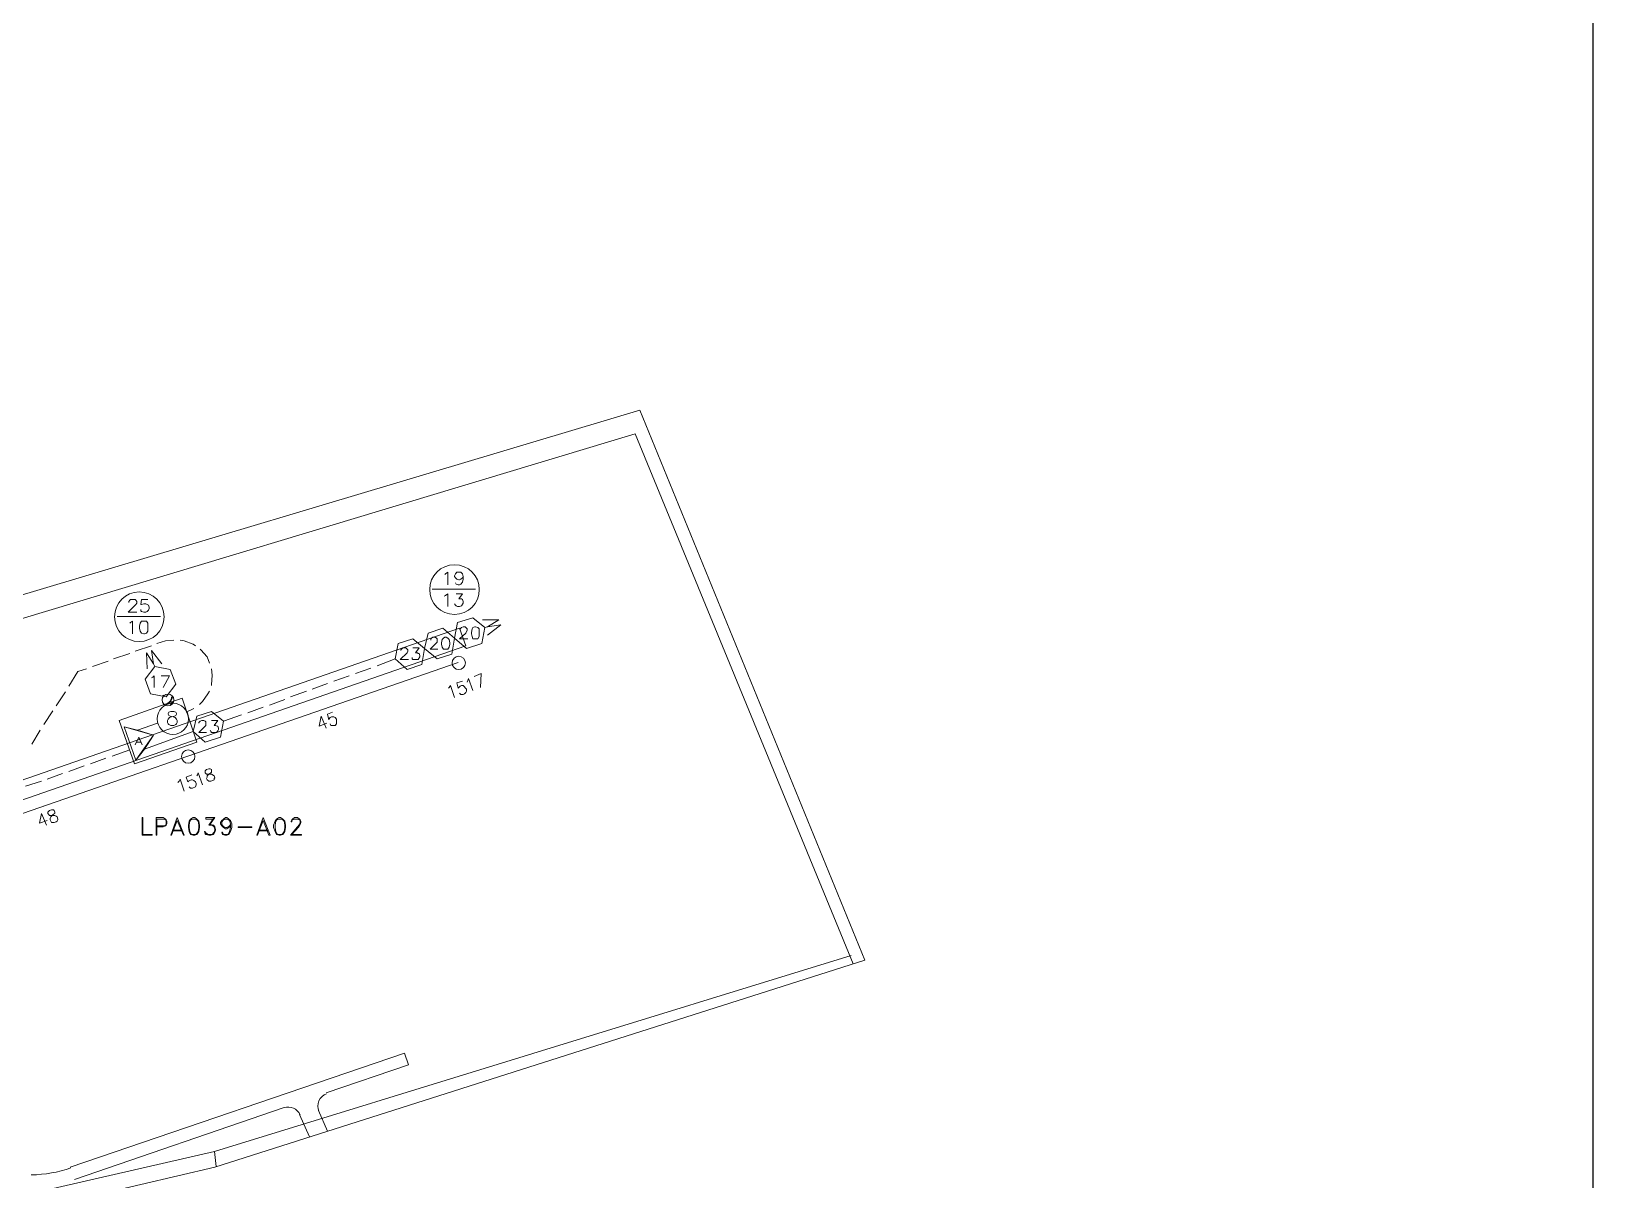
# Model space of a CAD drawing. Header units: millimetres. Extents: x 3.6 to 37.8, y 0.6 to 28.7.
# Drawn here: x 28.45 to 37.77, y 7.46 to 14.31 of the extents above; entities that cross this region are included whole.
import ezdxf

# ---------------------------------------------------------------- set-up
doc = ezdxf.new("R2010")
doc.units = ezdxf.units.MM
for name, color, linetype, true_color in [('PDF_Batangas$Geomap$Actives-Amplifier', 92, 'Continuous', 0x00b800), ('PDF_Batangas$Geomap$Cable-565', 23, 'Continuous', 0xdd8a6e), ('PDF_Batangas$Geomap$ROAD', 8, 'Continuous', 0x808080), ('PDF_Batangas$Geomap$Symbols-EndOfLine', 15, 'Continuous', 0x954a4a)]:
    doc.layers.add(name, color=color, linetype=linetype, true_color=true_color)
for name, color, linetype in [('PDF_Batangas$Geomap$BOUNDARY-NODE', 3, 'Continuous'), ('PDF_Batangas$Geomap$Passives-Highleg', 7, 'Continuous'), ('PDF_Batangas$Geomap$Passives-TapOffs', 7, 'Continuous'), ('PDF_Batangas$Geomap$POLE', 7, 'Continuous'), ('PDF_Batangas$Geomap$STRAND', 7, 'Continuous'), ('PDF_Batangas$Geomap$Symbols-Terminator', 7, 'Continuous'), ('PDF_FRAME-TB', 7, 'Continuous')]:
    doc.layers.add(name, color=color, linetype=linetype)

msp = doc.modelspace()

# ---------------------------------------------------------------- linework, layer by layer
at = {"layer": 'PDF_Batangas$Geomap$Actives-Amplifier', "lineweight": 13}
for points in [[(28.9707, 10.1978), (29.3459, 10.3312), (29.4335, 10.0685), (29.0624, 9.9393)], [(29.0791, 10.1394), (29.2, 10.1811), (29.0791, 10.1394), (29.175, 10.1102), (29.1208, 10.0268), (29.0707, 9.9601), (28.9999, 10.1603)], [(29.2792, 10.252), (29.2959, 10.252), (29.3084, 10.2478), (29.3126, 10.2395), (29.3126, 10.2353), (29.3084, 10.227), (29.3001, 10.2228), (29.2834, 10.2186), (29.2709, 10.2145), (29.2625, 10.2061), (29.2584, 10.1978), (29.2584, 10.1853), (29.2625, 10.1769), (29.2667, 10.1728), (29.2792, 10.1686), (29.2959, 10.1686), (29.3084, 10.1728), (29.3126, 10.1769), (29.3168, 10.1853), (29.3168, 10.1978), (29.3126, 10.2061), (29.3042, 10.2145), (29.2917, 10.2186), (29.2751, 10.2228), (29.2667, 10.227), (29.2625, 10.2353), (29.2625, 10.2395), (29.2667, 10.2478)], [(28.9999, 10.1603), (29.175, 10.1102), (29.0707, 9.9601)], [(29.1208, 10.0268), (29.4127, 10.1311)], [(29.1083, 9.6182), (29.1124, 9.6182), (29.1124, 9.5181), (29.1666, 9.5181), (29.1666, 9.5139), (29.1083, 9.5139)], [(29.3168, 9.6182), (29.3585, 9.5139), (29.3543, 9.5139), (29.3168, 9.6015), (29.2834, 9.5139), (29.2792, 9.5139)], [(29.4127, 9.6182), (29.421, 9.6182), (29.4335, 9.6098), (29.446, 9.5973), (29.4502, 9.5723), (29.4502, 9.5598), (29.446, 9.5348), (29.4335, 9.5181), (29.421, 9.5139), (29.4127, 9.5139), (29.396, 9.5181), (29.3876, 9.5348), (29.3835, 9.5598), (29.3835, 9.5723), (29.3876, 9.5973), (29.396, 9.6098)], [(29.8296, 9.6182), (29.8713, 9.5139), (29.863, 9.5139), (29.8296, 9.6015), (29.7963, 9.5139), (29.7921, 9.5139)], [(29.9256, 9.6182), (29.9339, 9.6182), (29.9464, 9.6098), (29.9589, 9.5973), (29.9631, 9.5723), (29.9631, 9.5598), (29.9589, 9.5348), (29.9464, 9.5181), (29.9339, 9.5139), (29.9256, 9.5139), (29.9089, 9.5181), (29.9005, 9.5348), (29.8922, 9.5598), (29.8922, 9.5723), (29.9005, 9.5973), (29.9089, 9.6098)], [(29.6795, 9.5598), (29.6795, 9.564), (29.7629, 9.564), (29.7629, 9.5598)]]:
    msp.add_lwpolyline(points, close=True, dxfattribs=at)
for points in [[(29.0666, 10.0518), (29.0874, 10.0977), (29.1083, 10.0518)], [(29.0999, 10.0685), (29.0749, 10.0685)], [(29.1958, 9.5681), (29.2334, 9.5681), (29.2459, 9.5723), (29.25, 9.5807), (29.25, 9.5973), (29.2459, 9.6057), (29.2334, 9.6098), (29.1958, 9.6098), (29.1958, 9.5139), (29.1917, 9.5139), (29.1917, 9.6182), (29.2334, 9.6182), (29.2459, 9.6098), (29.25, 9.6057), (29.2542, 9.5973), (29.2542, 9.5807), (29.25, 9.5723), (29.2459, 9.5681), (29.2334, 9.564), (29.1958, 9.564)], [(29.4002, 9.5181), (29.3918, 9.5348), (29.3876, 9.5598), (29.3876, 9.5723), (29.3918, 9.5973), (29.4002, 9.6098)], [(29.396, 9.6057), (29.4127, 9.6098), (29.421, 9.6098), (29.4335, 9.6057)], [(29.4293, 9.6098), (29.4419, 9.5973), (29.446, 9.5723), (29.446, 9.5598), (29.4419, 9.5348), (29.4293, 9.5181)], [(29.5378, 9.6098), (29.4877, 9.6098), (29.4877, 9.6182), (29.5419, 9.6182), (29.5086, 9.5723)], [(29.5419, 9.5515), (29.5336, 9.5681), (29.5169, 9.5723), (29.5044, 9.5723), (29.5378, 9.6182)], [(29.6337, 9.5681), (29.6253, 9.5598), (29.6128, 9.5515), (29.6045, 9.5515), (29.592, 9.5598), (29.5836, 9.5681), (29.5753, 9.5807), (29.5753, 9.589), (29.5836, 9.6015), (29.592, 9.6098), (29.6045, 9.6182), (29.6128, 9.6182), (29.6253, 9.6098), (29.6337, 9.6015), (29.642, 9.5807), (29.642, 9.5598), (29.6337, 9.5348), (29.6253, 9.5181), (29.6128, 9.5139), (29.6003, 9.5139), (29.5878, 9.5181), (29.5836, 9.5306), (29.5878, 9.5306), (29.592, 9.5181)], [(29.6003, 9.5598), (29.5878, 9.5681), (29.5836, 9.5807), (29.5836, 9.589), (29.5878, 9.6015), (29.6003, 9.6098)], [(29.5836, 9.5932), (29.592, 9.6057), (29.6045, 9.6098), (29.6128, 9.6098), (29.6253, 9.6057), (29.6337, 9.5932)], [(29.617, 9.6098), (29.6295, 9.6015), (29.6337, 9.5807)], [(29.913, 9.5181), (29.9047, 9.5348), (29.9005, 9.5598), (29.9005, 9.5723), (29.9047, 9.5973), (29.913, 9.6098)], [(29.9089, 9.6057), (29.9256, 9.6098), (29.9339, 9.6098), (29.9464, 9.6057)], [(29.9422, 9.6098), (29.9547, 9.5973), (29.9589, 9.5723), (29.9589, 9.5598), (29.9547, 9.5348), (29.9422, 9.5181)], [(29.9964, 9.5181), (30.059, 9.5181), (30.059, 9.5139), (29.9923, 9.5139), (30.034, 9.564), (30.0465, 9.5765), (30.0506, 9.589), (30.0506, 9.5973), (30.0465, 9.6057), (30.034, 9.6098), (30.0173, 9.6098), (30.0048, 9.6057), (30.0006, 9.5973), (30.0006, 9.5932), (29.9964, 9.5932), (29.9964, 9.5973), (30.0006, 9.6057), (30.0048, 9.6098), (30.0173, 9.6182), (30.034, 9.6182), (30.0465, 9.6098), (30.0506, 9.6057), (30.0548, 9.5973), (30.0548, 9.589), (30.0506, 9.5765), (30.0423, 9.564), (29.9964, 9.5139)], [(29.3459, 9.539), (29.2876, 9.539)], [(29.3418, 9.5431), (29.2959, 9.5431)], [(29.4335, 9.5223), (29.421, 9.5181), (29.4127, 9.5181), (29.396, 9.5223)], [(29.5086, 9.5765), (29.5169, 9.5765), (29.5336, 9.5723), (29.5419, 9.564), (29.5461, 9.5473), (29.5461, 9.5431), (29.5419, 9.5306), (29.5336, 9.5181), (29.5169, 9.5139), (29.5044, 9.5139), (29.4877, 9.5181), (29.4836, 9.5223), (29.4794, 9.5348), (29.4836, 9.5348), (29.4877, 9.5223), (29.5044, 9.5181), (29.5169, 9.5181), (29.5336, 9.5223), (29.5419, 9.539)], [(29.4836, 9.5306), (29.5002, 9.5181)], [(29.5252, 9.5723), (29.5378, 9.564), (29.5419, 9.5473), (29.5419, 9.5431), (29.5378, 9.5306), (29.5252, 9.5181)], [(29.6337, 9.5765), (29.6253, 9.564), (29.6128, 9.5598), (29.6045, 9.5598), (29.592, 9.564), (29.5836, 9.5765)], [(29.6253, 9.5223), (29.6128, 9.5181), (29.6003, 9.5181), (29.5878, 9.5223)], [(29.6212, 9.5181), (29.6295, 9.5348), (29.6337, 9.5598), (29.6337, 9.5807), (29.6295, 9.5681), (29.617, 9.5598)], [(29.8588, 9.539), (29.8005, 9.539)], [(29.8547, 9.5431), (29.8046, 9.5431)], [(29.9464, 9.5223), (29.9339, 9.5181), (29.9256, 9.5181), (29.9089, 9.5223)]]:
    msp.add_lwpolyline(points, dxfattribs=at)
msp.add_circle((29.2908, 10.2075), 0.0938, dxfattribs=at)
at = {"layer": 'PDF_Batangas$Geomap$BOUNDARY-NODE', "lineweight": 0}
for points in [[(33.3498, 8.7465), (32.0501, 11.9074), (27.6384, 10.5793), (25.7599, 14.1987), (25.8147, 14.2787)], [(29.549, 7.5355), (29.5398, 7.625), (33.3386, 8.7946)], [(14.6911, 2.5712), (14.7015, 2.6608), (14.8641, 2.8485), (20.7207, 3.5657), (22.8306, 6.0884), (29.5398, 7.625)]]:
    msp.add_lwpolyline(points, dxfattribs=at)
at = {"layer": 'PDF_Batangas$Geomap$Cable-565', "lineweight": 13}
for points in [[(29.0666, 10.6106), (29.1625, 10.644)], [(29.1958, 10.6565), (29.2459, 10.6732), (29.2959, 10.6773)], [(29.3334, 10.6773), (29.3585, 10.6732), (29.4127, 10.6523), (29.4252, 10.644)], [(28.8122, 10.5189), (28.9039, 10.5522)], [(28.9373, 10.5647), (29.0332, 10.5981)], [(29.4544, 10.6231), (29.4585, 10.6189), (29.4961, 10.5772), (29.5086, 10.5397)], [(30.6177, 10.5647), (30.5093, 10.523)], [(28.6704, 10.4021), (28.7246, 10.4897), (28.7747, 10.5064)], [(29.5211, 10.4063), (29.5211, 10.4105), (29.5252, 10.4688), (29.5211, 10.5064)], [(30.3425, 10.4647), (30.2508, 10.4313)], [(30.4718, 10.5105), (30.3801, 10.4772)], [(28.5954, 10.2854), (28.6496, 10.3688)], [(29.5086, 10.3729), (29.5002, 10.3562), (29.4669, 10.3104), (29.4502, 10.2937)], [(30.0882, 10.3729), (29.9923, 10.3396)], [(30.2133, 10.4188), (30.1215, 10.3854)], [(28.5203, 10.1728), (28.5745, 10.2562)], [(29.4168, 10.2687), (29.371, 10.2478)], [(29.8296, 10.277), (29.7379, 10.2437)], [(29.9589, 10.3229), (29.8672, 10.2895)], [(29.7004, 10.2312), (29.592, 10.1936)], [(28.4494, 10.056), (28.4995, 10.1394)], [(29.0332, 10.0227), (28.929, 9.9851)], [(28.7622, 9.9268), (28.6704, 9.8934)], [(28.8914, 9.9726), (28.7997, 9.9393)], [(28.5078, 9.835), (28.4119, 9.8058)], [(28.6329, 9.8809), (28.5412, 9.8475)]]:
    msp.add_lwpolyline(points, dxfattribs=at)
at = {"layer": 'PDF_Batangas$Geomap$Passives-Highleg', "lineweight": 9}
for points in [[(29.2292, 10.3437), (29.2375, 10.3479), (29.2334, 10.3437), (29.2334, 10.3479)], [(29.2834, 10.2979), (29.2792, 10.2979)]]:
    msp.add_lwpolyline(points, dxfattribs=at)
for points in [[(29.2751, 10.2895), (29.2876, 10.3062)], [(29.2792, 10.2937), (29.2834, 10.302)], [(29.2792, 10.2937), (29.2834, 10.2979)]]:
    msp.add_lwpolyline(points, close=True, dxfattribs=at)
msp.add_circle((29.2616, 10.3201), 0.0354, dxfattribs=at)
for centre in [(29.2354, 10.3417), (29.2396, 10.3417)]:
    msp.add_arc(centre, 0.048, 267.51045, 357.51045, dxfattribs=at)
at = {"layer": 'PDF_Batangas$Geomap$Passives-TapOffs', "lineweight": 9}
for points in [[(30.8679, 10.5647), (30.7929, 10.6273), (30.8137, 10.719), (30.9013, 10.7482), (30.9722, 10.6898), (30.9555, 10.5939)], [(31.0431, 10.6273), (30.9722, 10.6898), (30.9889, 10.7816), (31.0806, 10.8108), (31.1515, 10.7524), (31.1348, 10.6565)], [(31.0931, 10.7566), (31.0973, 10.7566), (31.1098, 10.7524), (31.1181, 10.744), (31.1181, 10.6982), (31.1098, 10.6857), (31.0806, 10.6857), (31.0764, 10.6982), (31.0723, 10.7149), (31.0723, 10.7232), (31.0764, 10.744), (31.0806, 10.7524)], [(30.6886, 10.5022), (30.6177, 10.5647), (30.6344, 10.6565), (30.722, 10.6857), (30.7929, 10.6273), (30.7762, 10.5314)], [(30.9138, 10.694), (30.9221, 10.694), (30.9305, 10.6898), (30.9388, 10.6815), (30.943, 10.6606), (30.943, 10.6523), (30.9388, 10.6356), (30.9305, 10.6231), (30.9055, 10.6231), (30.8971, 10.6356), (30.893, 10.6523), (30.893, 10.6606), (30.8971, 10.6815), (30.9055, 10.6898)], [(29.1249, 10.4438), (29.1833, 10.5189), (29.2751, 10.5022), (29.3084, 10.4146), (29.25, 10.3396), (29.1583, 10.3562)], [(29.4836, 10.0685), (29.4127, 10.1311), (29.4335, 10.2228), (29.5211, 10.252), (29.592, 10.1936), (29.5753, 10.0977)]]:
    msp.add_lwpolyline(points, close=True, dxfattribs=at)
for points in [[(31.0055, 10.7399), (31.0055, 10.744), (31.0139, 10.7524), (31.0222, 10.7566), (31.0347, 10.7566), (31.0472, 10.744), (31.0472, 10.7357), (31.0389, 10.719), (31.0014, 10.6857), (31.0514, 10.6857)], [(30.6511, 10.6148), (30.6511, 10.6189), (30.6636, 10.6315), (30.6803, 10.6315), (30.6928, 10.6189), (30.6928, 10.6106), (30.6886, 10.6023), (30.6469, 10.5606), (30.697, 10.5606)], [(30.722, 10.6315), (30.7595, 10.6315), (30.7387, 10.6023), (30.7512, 10.6023), (30.7553, 10.5981), (30.7595, 10.5981), (30.7637, 10.5856), (30.7637, 10.5772), (30.7553, 10.5606), (30.722, 10.5606), (30.7178, 10.5647), (30.7178, 10.5731)], [(30.8304, 10.6773), (30.8304, 10.6857), (30.8346, 10.6898), (30.8429, 10.694), (30.8554, 10.694), (30.8638, 10.6898), (30.8679, 10.6857), (30.8679, 10.6648), (30.8262, 10.6231), (30.8721, 10.6231)], [(29.1625, 10.4522), (29.1708, 10.4563), (29.1792, 10.4647), (29.1792, 10.3938)], [(29.2209, 10.4647), (29.2709, 10.4647), (29.2334, 10.3938)], [(29.446, 10.1811), (29.446, 10.1853), (29.4544, 10.1936), (29.4627, 10.1978), (29.4752, 10.1978), (29.4836, 10.1936), (29.4877, 10.1895), (29.4877, 10.1686), (29.446, 10.1269), (29.4919, 10.1269)], [(29.5211, 10.1978), (29.5586, 10.1978), (29.5378, 10.1686), (29.5461, 10.1686), (29.5544, 10.1644), (29.5586, 10.1644), (29.5628, 10.1519), (29.5628, 10.1436), (29.5586, 10.1352), (29.5503, 10.1269), (29.5211, 10.1269), (29.5169, 10.1311), (29.5127, 10.1394)]]:
    msp.add_lwpolyline(points, dxfattribs=at)
at = {"layer": 'PDF_Batangas$Geomap$POLE', "lineweight": 0}
for points in [[(31.0472, 10.4271), (31.0514, 10.4355), (31.0556, 10.448), (31.0806, 10.3771)], [(31.0889, 10.4605), (31.1306, 10.4772), (31.1265, 10.3938)], [(30.9347, 10.3896), (30.9388, 10.3938), (30.9472, 10.4063), (30.9722, 10.3354)], [(31.0014, 10.3604), (31.0097, 10.3521), (31.0222, 10.3521), (31.0306, 10.3562), (31.0389, 10.3646), (31.0431, 10.3729), (31.0431, 10.3854), (31.0222, 10.4063), (31.0139, 10.4063), (31.0055, 10.4021), (30.993, 10.3896), (30.9847, 10.423), (31.018, 10.4313)], [(29.4335, 9.8684), (29.4377, 9.8725), (29.4419, 9.8851), (29.4669, 9.8142)], [(29.3209, 9.8267), (29.3293, 9.835), (29.3334, 9.8475), (29.3585, 9.7766)], [(29.3876, 9.8017), (29.396, 9.7933), (29.4085, 9.7933), (29.4252, 9.8017), (29.4293, 9.8142), (29.4293, 9.8225), (29.4252, 9.8308), (29.4168, 9.8392), (29.4085, 9.8434), (29.4002, 9.8434), (29.3835, 9.835), (29.3793, 9.8308), (29.371, 9.86), (29.4043, 9.8725)]]:
    msp.add_lwpolyline(points, dxfattribs=at)
msp.add_lwpolyline([(29.4919, 9.9059), (29.5044, 9.9101), (29.5127, 9.9101), (29.5211, 9.9059), (29.5211, 9.8892), (29.5169, 9.8851), (29.5044, 9.8767), (29.4961, 9.8684), (29.4961, 9.86), (29.4919, 9.8517), (29.4961, 9.8434), (29.5044, 9.835), (29.5169, 9.835), (29.5294, 9.8392), (29.5378, 9.8434), (29.5378, 9.8517), (29.5419, 9.8559), (29.5378, 9.8684), (29.5211, 9.8767), (29.4919, 9.8767), (29.4836, 9.8851), (29.4836, 9.8976)], close=True, dxfattribs=at)
for centre in [(30.9963, 10.5411), (29.3825, 9.9823)]:
    msp.add_circle(centre, 0.0396, dxfattribs=at)
at = {"layer": 'PDF_Batangas$Geomap$ROAD', "lineweight": 0}
for points in [[(27.6321, 9.4597), (31.0389, 10.644), (31.0014, 10.7482), (26.6439, 9.2346)], [(30.2049, 7.9753), (30.697, 8.1421), (30.672, 8.213), (28.6788, 7.5333)], [(30.0465, 7.846), (30.1054, 7.7128)], [(30.214, 7.7474), (30.1591, 7.871)]]:
    msp.add_lwpolyline(points, dxfattribs=at)
msp.add_lwpolyline([(28.7038, 7.4582), (29.9547, 7.8877, -0.389381), (30.0494, 7.845)], format="xyb", dxfattribs=at)
for centre, radius, start, end in [((30.2332, 7.8973), 0.0771, 108.89648, 203.7963), ((28.4359, 8.2476), 0.761, 270.78003, 288.8965)]:
    msp.add_arc(centre, radius, start, end, dxfattribs=at)
at = {"layer": 'PDF_Batangas$Geomap$STRAND', "color": 254, "lineweight": 0, "true_color": 0xdcdcdc}
msp.add_lwpolyline([(30.993, 10.5439), (29.3793, 9.9851), (27.6572, 9.3888), (26.4396, 8.9594), (25.3638, 8.559), (23.7834, 7.9753)], dxfattribs=at)
at = {"layer": 'PDF_Batangas$Geomap$STRAND', "lineweight": 0}
for points in [[(30.2091, 10.1811), (30.1632, 10.1644), (30.1757, 10.2228), (30.2049, 10.1519)], [(30.23, 10.1769), (30.2341, 10.1686), (30.2591, 10.1686), (30.2675, 10.1769), (30.2675, 10.2061), (30.2591, 10.2145), (30.2508, 10.2186), (30.2383, 10.2186), (30.23, 10.2145), (30.2216, 10.2061), (30.2216, 10.202), (30.2133, 10.2353), (30.2425, 10.2478)], [(28.5412, 9.6015), (28.4953, 9.5848), (28.5078, 9.6432), (28.537, 9.5723)]]:
    msp.add_lwpolyline(points, dxfattribs=at)
msp.add_lwpolyline([(28.5537, 9.6599), (28.5662, 9.6641), (28.5787, 9.6641), (28.5829, 9.6599), (28.587, 9.6515), (28.587, 9.6432), (28.5787, 9.639), (28.562, 9.6224), (28.5578, 9.614), (28.5578, 9.6057), (28.5662, 9.589), (28.5829, 9.589), (28.5954, 9.5932), (28.5995, 9.5973), (28.6037, 9.6057), (28.6037, 9.6098), (28.5995, 9.6224), (28.5954, 9.6265), (28.587, 9.6307), (28.5537, 9.6307), (28.5495, 9.639), (28.5453, 9.6432), (28.5453, 9.6515)], close=True, dxfattribs=at)
at = {"layer": 'PDF_Batangas$Geomap$Symbols-EndOfLine', "lineweight": 0}
for points in [[(30.9138, 11.0693), (30.918, 11.0735), (30.9305, 11.0818), (30.9305, 11.0067)], [(31.0222, 11.0568), (31.0222, 11.0401), (31.018, 11.0234), (31.0097, 11.0109), (31.0014, 11.0067), (30.993, 11.0067), (30.9805, 11.0109), (30.9764, 11.0192)], [(29.029, 10.9025), (29.029, 10.9067), (29.0332, 10.915), (29.0374, 10.9192), (29.0666, 10.9192), (29.0707, 10.915), (29.0749, 10.9067), (29.0749, 10.8983), (29.0707, 10.89), (29.0249, 10.8441), (29.0749, 10.8441)], [(29.0999, 10.8608), (29.0999, 10.8525), (29.1041, 10.8483), (29.1166, 10.8441), (29.1291, 10.8441), (29.1375, 10.8483), (29.1458, 10.8566), (29.15, 10.865), (29.15, 10.8733), (29.1458, 10.8858), (29.1291, 10.8942), (29.1166, 10.8942), (29.1041, 10.89), (29.0999, 10.89), (29.1041, 10.9192), (29.1416, 10.9192)], [(31.0973, 10.9817), (30.8387, 10.9817)], [(30.9096, 10.94), (30.918, 10.9442), (30.9305, 10.9525), (30.9305, 10.8775)], [(30.9805, 10.9525), (31.018, 10.9525), (30.9972, 10.9233), (31.0139, 10.9233), (31.018, 10.9192), (31.0222, 10.9067), (31.0222, 10.8983), (31.0139, 10.8816), (31.0014, 10.8775), (30.9889, 10.8775), (30.9805, 10.8816), (30.9764, 10.8858), (30.9722, 10.8942)], [(29.2167, 10.8191), (28.9582, 10.8191)], [(29.0332, 10.7774), (29.0374, 10.7816), (29.0499, 10.7899), (29.0499, 10.7149)]]:
    msp.add_lwpolyline(points, dxfattribs=at)
for points in [[(31.018, 11.0484), (31.0097, 11.0401), (31.0014, 11.0359), (30.9972, 11.0359), (30.9847, 11.0401), (30.9764, 11.0484), (30.9722, 11.0568), (30.9722, 11.0609), (30.9764, 11.0735), (30.9847, 11.0818), (31.0097, 11.0818), (31.018, 11.0735), (31.0222, 11.0568)], [(29.1041, 10.7899), (29.1333, 10.7899), (29.1416, 10.7774), (29.1416, 10.7315), (29.1333, 10.719), (29.1208, 10.7149), (29.1166, 10.7149), (29.1041, 10.719), (29.0958, 10.7315), (29.0916, 10.7482), (29.0916, 10.7607), (29.0958, 10.7774)]]:
    msp.add_lwpolyline(points, close=True, dxfattribs=at)
for centre in [(30.9713, 10.9789), (29.0906, 10.8163)]:
    msp.add_circle(centre, 0.148, dxfattribs=at)
at = {"layer": 'PDF_Batangas$Geomap$Symbols-Terminator', "lineweight": 9}
for points in [[(31.139, 10.7982), (31.2349, 10.7982), (31.1682, 10.7566)], [(31.1515, 10.7524), (31.1682, 10.7566), (31.2474, 10.7691), (31.1682, 10.7065)], [(29.1375, 10.5064), (29.1333, 10.6023), (29.175, 10.5355)], [(29.1833, 10.5189), (29.175, 10.5355), (29.1625, 10.6148), (29.225, 10.5355)]]:
    msp.add_lwpolyline(points, dxfattribs=at)
at = {"layer": 'PDF_FRAME-TB', "lineweight": 0, "const_width": 0.00834}
msp.add_lwpolyline([(37.7648, 0.5988), (37.7648, 28.6993), (3.5681, 28.6993), (3.5681, 0.5988)], close=True, dxfattribs=at)
at = {"layer": 'PDF_FRAME-TB', "color": 254, "lineweight": 0, "true_color": 0xdcdcdc}
msp.add_lwpolyline([(32.0772, 12.0492), (27.6864, 10.7357), (25.7766, 14.3509), (23.6583, 11.1694), (22.9494, 11.6572), (26.8065, 17.2573), (30.8888, 23.166), (28.4202, 27.8737), (16.5279, 23.8748), (11.8327, 19.4465), (8.4176, 16.9779), (12.4748, 2.567), (14.7224, 2.5712), (14.8891, 2.7755), (20.7603, 3.451), (22.9161, 5.9821), (29.5419, 7.5333), (33.4199, 8.7675)], close=True, dxfattribs=at)

doc.saveas('drawing.dxf')
